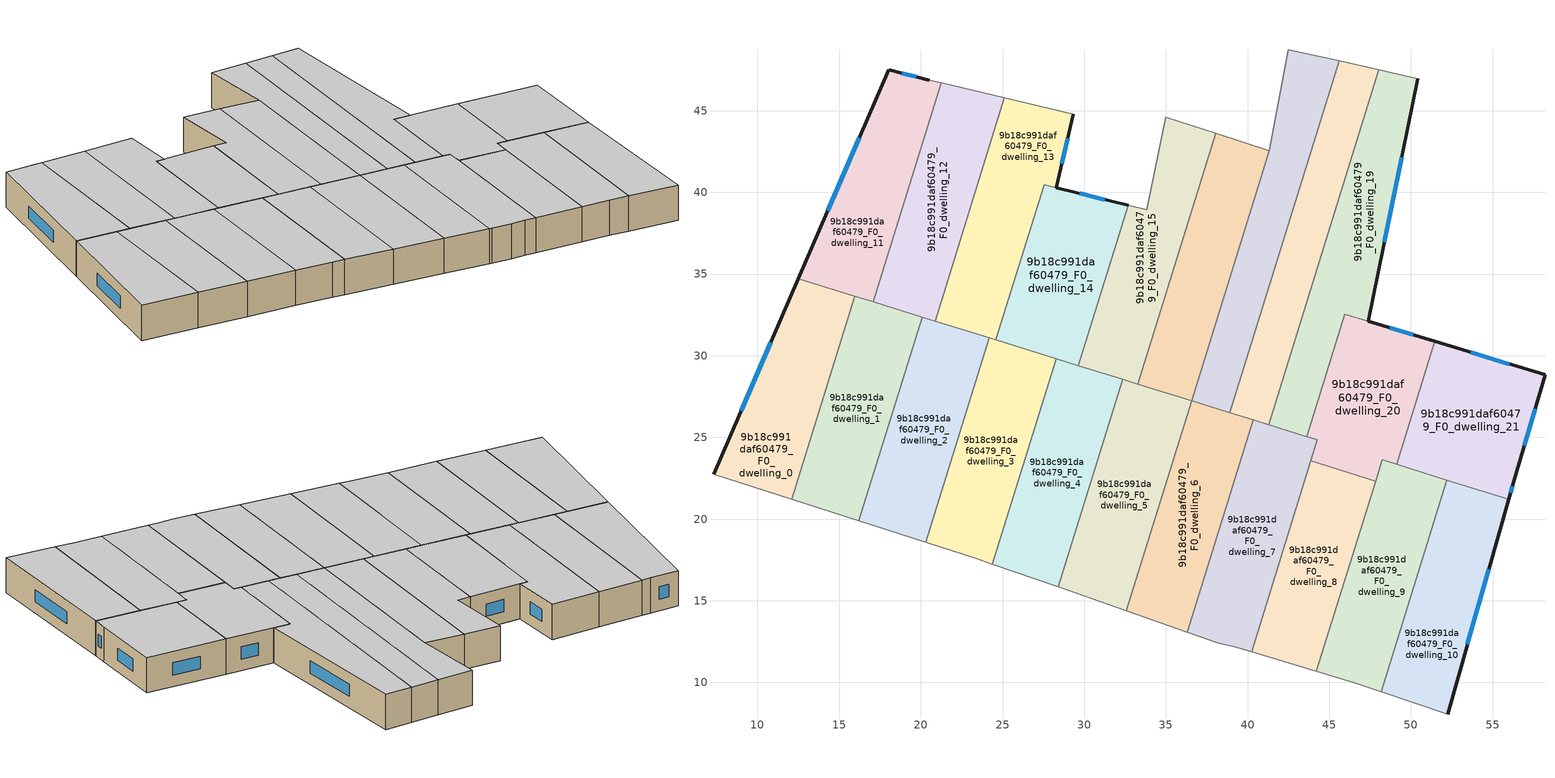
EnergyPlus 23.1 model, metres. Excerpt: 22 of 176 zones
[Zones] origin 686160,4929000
9b18c991daf60479_F0_dwelling_0
 floor ground (EU_floor_Construction): 15.96,33.64 12.1,21.22 7.31,22.76 12.5,34.72 z0
 wall outside (EU_wall_Construction): 12.5,34.72 7.31,22.76 z0:3
 wall to 9b18c991daf60479_F0_dwelling_1 (EU_wall_Construction): 12.1,21.22 15.96,33.64 z0:3
 wall adiabatic (EU_wall_Construction): 7.31,22.76 12.1,21.22 z0:3
 wall to 9b18c991daf60479_F0_dwelling_11 (EU_wall_Construction): 15.96,33.64 12.5,34.72 z0:3
 window (EU_Window_Construction): 10.81,30.83 9,26.65 z0.98:2.02
 ceiling to 9b18c991daf60479_F1_dwelling_0 (EU_floor_Construction): 12.1,21.22 15.96,33.64 12.5,34.72 7.31,22.76 z3
9b18c991daf60479_F0_dwelling_1
 floor ground (EU_floor_Construction): 20.08,32.36 16.21,19.9 12.1,21.22 15.96,33.64 z0
 wall to 9b18c991daf60479_F0_dwelling_2 (EU_wall_Construction): 16.21,19.9 20.08,32.36 z0:3
 wall adiabatic (EU_wall_Construction): 12.1,21.22 16.21,19.9 z0:3
 wall to 9b18c991daf60479_F0_dwelling_12 (EU_wall_Construction): 20.08,32.36 17.08,33.3 z0:3
 wall to 9b18c991daf60479_F0_dwelling_11 (EU_wall_Construction): 17.08,33.3 15.96,33.64 z0:3
 ceiling to 9b18c991daf60479_F1_dwelling_1 (EU_floor_Construction): 16.21,19.9 20.08,32.36 15.96,33.64 12.1,21.22 z3
9b18c991daf60479_F0_dwelling_10
 floor ground (EU_floor_Construction): 55.98,21.21 52.24,8.05 48.17,9.43 52.2,22.39 z0
 wall outside (EU_wall_Construction): 52.24,8.05 55.98,21.21 z0:3
 wall adiabatic (EU_wall_Construction): 48.17,9.43 52.24,8.05 z0:3
 wall to 9b18c991daf60479_F0_dwelling_9 (EU_wall_Construction): 52.2,22.39 48.17,9.43 z0:3
 wall to 9b18c991daf60479_F0_dwelling_21 (EU_wall_Construction): 55.98,21.21 52.2,22.39 z0:3
 window (EU_Window_Construction): 53.46,12.33 54.76,16.93 z0.98:2.02
 ceiling to 9b18c991daf60479_F1_dwelling_10 (EU_floor_Construction): 52.24,8.05 55.98,21.21 52.2,22.39 48.17,9.43 z3
9b18c991daf60479_F0_dwelling_11
 floor ground (EU_floor_Construction): 21.24,46.69 17.08,33.3 12.5,34.72 18.04,47.5 20.51,46.87 z0
 wall outside (EU_wall_Construction): 20.51,46.87 18.04,47.5 12.5,34.72 z0:3
 wall adiabatic (EU_wall_Construction): 21.24,46.69 20.51,46.87 z0:3
 wall to 9b18c991daf60479_F0_dwelling_12 (EU_wall_Construction): 17.08,33.3 21.24,46.69 z0:3
 window (EU_Window_Construction): 16.24,43.34 14.3,38.87 / 19.71,47.07 18.85,47.29 z0.98:2.02
 ceiling to 9b18c991daf60479_F1_dwelling_11 (EU_floor_Construction): 17.08,33.3 21.24,46.69 20.51,46.87 18.04,47.5 12.5,34.72 z3
9b18c991daf60479_F0_dwelling_12
 floor ground (EU_floor_Construction): 25.11,45.77 20.87,32.12 17.08,33.3 21.24,46.69 z0
 wall to 9b18c991daf60479_F0_dwelling_13 (EU_wall_Construction): 20.87,32.12 25.11,45.77 z0:3
 wall adiabatic (EU_wall_Construction): 25.11,45.77 21.24,46.69 z0:3
 wall to 9b18c991daf60479_F0_dwelling_2 (EU_wall_Construction): 20.08,32.36 20.87,32.12 z0:3
 ceiling to 9b18c991daf60479_F1_dwelling_12 (EU_floor_Construction): 20.87,32.12 25.11,45.77 21.24,46.69 17.08,33.3 z3
9b18c991daf60479_F0_dwelling_13
 floor ground (EU_floor_Construction): 29.32,44.78 28.28,40.29 27.54,40.47 24.59,30.96 20.87,32.12 25.11,45.77 z0
 wall outside (EU_wall_Construction): 28.28,40.29 29.32,44.78 z0:3
 wall to 9b18c991daf60479_F0_dwelling_14 (EU_wall_Construction): 27.54,40.47 28.28,40.29 / 24.59,30.96 27.54,40.46 z0:3
 wall adiabatic (EU_wall_Construction): 29.32,44.78 25.11,45.77 z0:3
 wall to 9b18c991daf60479_F0_dwelling_2 (EU_wall_Construction): 20.87,32.12 24.19,31.09 z0:3
 wall to 9b18c991daf60479_F0_dwelling_3 (EU_wall_Construction): 24.19,31.09 24.59,30.96 z0:3
 window (EU_Window_Construction): 28.62,41.75 28.98,43.31 z0.98:2.02
 ceiling to 9b18c991daf60479_F1_dwelling_13 (EU_floor_Construction): 24.59,30.96 27.54,40.47 28.28,40.29 29.32,44.78 25.11,45.77 20.87,32.12 z3
9b18c991daf60479_F0_dwelling_14
 floor ground (EU_floor_Construction): 32.69,39.2 29.65,29.39 24.59,30.96 27.54,40.46 z0
 wall outside (EU_wall_Construction): 32.69,39.2 28.29,40.28 z0:3
 wall to 9b18c991daf60479_F0_dwelling_15 (EU_wall_Construction): 29.65,29.39 32.69,39.2 z0:3
 wall to 9b18c991daf60479_F0_dwelling_3 (EU_wall_Construction): 24.59,30.96 28.29,29.81 z0:3
 wall to 9b18c991daf60479_F0_dwelling_4 (EU_wall_Construction): 28.29,29.81 29.64,29.39 z0:3
 window (EU_Window_Construction): 31.26,39.55 29.72,39.93 z0.98:2.02
 ceiling to 9b18c991daf60479_F1_dwelling_14 (EU_floor_Construction): 29.65,29.39 32.69,39.2 27.54,40.46 24.59,30.96 z3
9b18c991daf60479_F0_dwelling_15
 floor ground (EU_floor_Construction): 38.06,43.62 33.29,28.26 29.65,29.39 32.69,39.2 33.82,38.92 35,44.61 z0
 wall adiabatic (EU_wall_Construction): 38.06,43.62 35,44.61 33.82,38.92 32.69,39.2 z0:3
 wall to 9b18c991daf60479_F0_dwelling_16 (EU_wall_Construction): 33.29,28.26 38.06,43.62 z0:3
 wall to 9b18c991daf60479_F0_dwelling_4 (EU_wall_Construction): 29.65,29.39 32.35,28.55 z0:3
 wall to 9b18c991daf60479_F0_dwelling_5 (EU_wall_Construction): 32.35,28.55 33.28,28.26 z0:3
 ceiling to 9b18c991daf60479_F1_dwelling_15 (EU_floor_Construction): 33.29,28.26 38.06,43.62 35,44.61 33.82,38.92 32.69,39.2 29.65,29.39 z3
9b18c991daf60479_F0_dwelling_16
 floor ground (EU_floor_Construction): 41.33,42.55 36.58,27.24 33.29,28.26 38.06,43.62 z0
 wall adiabatic (EU_wall_Construction): 41.33,42.55 38.06,43.62 z0:3
 wall to 9b18c991daf60479_F0_dwelling_17 (EU_wall_Construction): 36.58,27.24 41.33,42.55 z0:3
 wall to 9b18c991daf60479_F0_dwelling_5 (EU_wall_Construction): 33.29,28.26 36.58,27.24 z0:3
 ceiling to 9b18c991daf60479_F1_dwelling_16 (EU_floor_Construction): 36.58,27.24 41.33,42.55 38.06,43.62 33.29,28.26 z3
9b18c991daf60479_F0_dwelling_17
 floor ground (EU_floor_Construction): 45.6,48.04 38.91,26.51 36.58,27.24 41.33,42.55 42.48,48.74 z0
 wall adiabatic (EU_wall_Construction): 45.6,48.04 42.48,48.74 41.33,42.55 z0:3
 wall to 9b18c991daf60479_F0_dwelling_18 (EU_wall_Construction): 38.91,26.51 45.6,48.04 z0:3
 wall to 9b18c991daf60479_F0_dwelling_6 (EU_wall_Construction): 36.58,27.24 38.91,26.51 z0:3
 ceiling to 9b18c991daf60479_F1_dwelling_17 (EU_floor_Construction): 38.91,26.51 45.6,48.04 42.48,48.74 41.33,42.55 36.58,27.24 z3
9b18c991daf60479_F0_dwelling_18
 floor ground (EU_floor_Construction): 48.03,47.5 41.28,25.78 38.91,26.51 45.6,48.04 z0
 wall adiabatic (EU_wall_Construction): 48.03,47.5 45.6,48.04 z0:3
 wall to 9b18c991daf60479_F0_dwelling_19 (EU_wall_Construction): 41.28,25.78 48.03,47.5 z0:3
 wall to 9b18c991daf60479_F0_dwelling_7 (EU_wall_Construction): 40.33,26.07 41.28,25.78 z0:3
 wall to 9b18c991daf60479_F0_dwelling_6 (EU_wall_Construction): 38.91,26.51 40.33,26.07 z0:3
 ceiling to 9b18c991daf60479_F1_dwelling_18 (EU_floor_Construction): 41.28,25.78 48.03,47.5 45.6,48.04 38.91,26.51 z3
9b18c991daf60479_F0_dwelling_19
 floor ground (EU_floor_Construction): 50.41,46.97 47.39,32.11 45.96,32.54 43.63,25.05 41.28,25.78 48.03,47.5 z0
 wall outside (EU_wall_Construction): 47.39,32.11 50.41,46.97 z0:3
 wall adiabatic (EU_wall_Construction): 50.41,46.97 48.03,47.5 z0:3
 wall to 9b18c991daf60479_F0_dwelling_20 (EU_wall_Construction): 43.63,25.05 45.96,32.54 47.39,32.11 z0:3
 wall to 9b18c991daf60479_F0_dwelling_7 (EU_wall_Construction): 41.28,25.78 43.63,25.05 z0:3
 window (EU_Window_Construction): 48.37,36.94 49.43,42.13 z0.98:2.02
 ceiling to 9b18c991daf60479_F1_dwelling_19 (EU_floor_Construction): 43.63,25.05 45.96,32.54 47.39,32.11 50.41,46.97 48.03,47.5 41.28,25.78 z3
9b18c991daf60479_F0_dwelling_2
 floor ground (EU_floor_Construction): 24.19,31.09 20.31,18.58 16.21,19.9 20.08,32.36 z0
 wall to 9b18c991daf60479_F0_dwelling_3 (EU_wall_Construction): 20.31,18.58 24.19,31.09 z0:3
 wall adiabatic (EU_wall_Construction): 16.21,19.9 20.31,18.58 z0:3
 ceiling to 9b18c991daf60479_F1_dwelling_2 (EU_floor_Construction): 20.31,18.58 24.19,31.09 20.08,32.36 16.21,19.9 z3
9b18c991daf60479_F0_dwelling_20
 floor ground (EU_floor_Construction): 51.46,30.87 49.12,23.34 48.23,23.62 47.83,22.33 43.87,23.56 44.28,24.85 43.64,25.05 45.96,32.54 z0
 wall outside (EU_wall_Construction): 51.46,30.87 47.39,32.1 z0:3
 wall to 9b18c991daf60479_F0_dwelling_21 (EU_wall_Construction): 49.12,23.34 51.46,30.87 z0:3
 wall to 9b18c991daf60479_F0_dwelling_8 (EU_wall_Construction): 43.87,23.56 47.83,22.33 z0:3
 wall to 9b18c991daf60479_F0_dwelling_9 (EU_wall_Construction): 47.83,22.33 48.23,23.62 49.12,23.34 z0:3
 wall to 9b18c991daf60479_F0_dwelling_7 (EU_wall_Construction): 43.64,25.05 44.28,24.85 43.87,23.56 z0:3
 window (EU_Window_Construction): 50.13,31.27 48.71,31.7 z0.98:2.02
 ceiling to 9b18c991daf60479_F1_dwelling_20 (EU_floor_Construction): 49.12,23.34 51.46,30.87 45.96,32.54 43.64,25.05 44.28,24.85 43.87,23.56 47.83,22.33 48.23,23.62 z3
9b18c991daf60479_F0_dwelling_21
 floor ground (EU_floor_Construction): 58.2,28.83 56.32,22.42 55.98,21.21 49.12,23.34 51.46,30.87 z0
 wall outside (EU_wall_Construction): 55.98,21.21 56.32,22.42 58.2,28.83 51.46,30.87 z0:3
 wall to 9b18c991daf60479_F0_dwelling_9 (EU_wall_Construction): 49.12,23.34 52.2,22.39 z0:3
 window (EU_Window_Construction): 56.01,29.49 53.65,30.21 / 56.93,24.5 57.59,26.74 / 56.09,21.6 56.21,22.02 z0.98:2.02
 ceiling to 9b18c991daf60479_F1_dwelling_21 (EU_floor_Construction): 55.98,21.21 56.32,22.42 58.2,28.83 51.46,30.87 49.12,23.34 z3
9b18c991daf60479_F0_dwelling_3
 floor ground (EU_floor_Construction): 28.29,29.81 24.39,17.25 23.36,17.61 20.31,18.58 24.19,31.09 z0
 wall to 9b18c991daf60479_F0_dwelling_4 (EU_wall_Construction): 24.39,17.25 28.29,29.81 z0:3
 wall adiabatic (EU_wall_Construction): 20.31,18.58 23.36,17.61 24.39,17.25 z0:3
 ceiling to 9b18c991daf60479_F1_dwelling_3 (EU_floor_Construction): 24.39,17.25 28.29,29.81 24.19,31.09 20.31,18.58 23.36,17.61 z3
9b18c991daf60479_F0_dwelling_4
 floor ground (EU_floor_Construction): 32.35,28.55 28.4,15.85 24.39,17.25 28.29,29.81 z0
 wall to 9b18c991daf60479_F0_dwelling_5 (EU_wall_Construction): 28.4,15.85 32.35,28.55 z0:3
 wall adiabatic (EU_wall_Construction): 24.39,17.25 28.4,15.85 z0:3
 ceiling to 9b18c991daf60479_F1_dwelling_4 (EU_floor_Construction): 28.4,15.85 32.35,28.55 28.29,29.81 24.39,17.25 z3
9b18c991daf60479_F0_dwelling_5
 floor ground (EU_floor_Construction): 36.58,27.24 32.58,14.38 28.4,15.85 32.35,28.55 z0
 wall to 9b18c991daf60479_F0_dwelling_6 (EU_wall_Construction): 32.58,14.38 36.58,27.24 z0:3
 wall adiabatic (EU_wall_Construction): 28.4,15.85 32.58,14.38 z0:3
 ceiling to 9b18c991daf60479_F1_dwelling_5 (EU_floor_Construction): 32.58,14.38 36.58,27.24 32.35,28.55 28.4,15.85 z3
9b18c991daf60479_F0_dwelling_6
 floor ground (EU_floor_Construction): 40.33,26.07 36.3,13.09 32.58,14.38 36.58,27.24 z0
 wall adiabatic (EU_wall_Construction): 32.58,14.38 36.3,13.09 z0:3
 wall to 9b18c991daf60479_F0_dwelling_7 (EU_wall_Construction): 36.3,13.09 40.33,26.07 z0:3
 ceiling to 9b18c991daf60479_F1_dwelling_6 (EU_floor_Construction): 36.3,13.09 40.33,26.07 36.58,27.24 32.58,14.38 z3
9b18c991daf60479_F0_dwelling_7
 floor ground (EU_floor_Construction): 44.28,24.85 40.24,11.87 39.29,12.16 38.14,12.43 36.5,13.02 36.3,13.09 40.33,26.07 z0
 wall adiabatic (EU_wall_Construction): 36.3,13.09 36.5,13.02 38.14,12.43 39.29,12.16 40.24,11.87 z0:3
 wall to 9b18c991daf60479_F0_dwelling_8 (EU_wall_Construction): 40.24,11.87 43.87,23.56 z0:3
 ceiling to 9b18c991daf60479_F1_dwelling_7 (EU_floor_Construction): 40.24,11.87 44.28,24.85 40.33,26.07 36.3,13.09 36.5,13.02 38.14,12.43 39.29,12.16 z3
9b18c991daf60479_F0_dwelling_8
 floor ground (EU_floor_Construction): 47.83,22.33 44.21,10.68 40.24,11.87 43.87,23.56 z0
 wall adiabatic (EU_wall_Construction): 40.24,11.87 44.21,10.68 z0:3
 wall to 9b18c991daf60479_F0_dwelling_9 (EU_wall_Construction): 44.21,10.68 47.83,22.33 z0:3
 ceiling to 9b18c991daf60479_F1_dwelling_8 (EU_floor_Construction): 44.21,10.68 47.83,22.33 43.87,23.56 40.24,11.87 z3
9b18c991daf60479_F0_dwelling_9
 floor ground (EU_floor_Construction): 52.2,22.39 48.17,9.43 46.52,9.99 44.21,10.68 48.23,23.62 z0
 wall adiabatic (EU_wall_Construction): 44.21,10.68 46.52,9.99 48.17,9.43 z0:3
 ceiling to 9b18c991daf60479_F1_dwelling_9 (EU_floor_Construction): 48.17,9.43 52.2,22.39 48.23,23.62 44.21,10.68 46.52,9.99 z3
[Building]
EU S2 Campaign: North Axis=0; Terrain=City; Solar Distribution=FullExterior
[Site:Location]
Bologna: Latitude=44.5; Longitude=11.25; Time Zone=1; Elevation=37
[SizingPeriod:WeatherFileDays]
AnnualSizingPeriod: Begin Month=1; Begin Day of Month=1; End Month=12; End Day of Month=31; Day of Week for Start Day=Monday; Use Weather File Daylight Saving Period=No; Use Weather File Rain and Snow Indicators=No
[MATERIAL]
EU_InternalMass_Material: Roughness=MediumRough; Thickness=0.1; Conductivity=1; Density=1800; Specific Heat=900; Thermal Absorptance=0.9; Solar Absorptance=0.7; Visible Absorptance=0.7
[MATERIAL:NOMASS] Roughness=MediumRough; Thermal Absorptance=0.9; Solar Absorptance=0.7; Visible Absorptance=0.7
Name | Thermal Resistance
EU_wall_NoMass | 0.905828
EU_floor_NoMass | 0.67114
[WINDOWMATERIAL:SIMPLEGLAZINGSYSTEM]
EU_Window_SimpleGlazing: UFactor=4.52486; Solar Heat Gain Coefficient=0.85; Visible Transmittance=0.85
[CONSTRUCTION]
EU_wall_Construction: EU_wall_NoMass
EU_floor_Construction: EU_floor_NoMass
EU_Window_Construction: EU_Window_SimpleGlazing
EU_InternalMass_Construction: EU_InternalMass_Material
[ZONE] Type=1; Multiplier=1; Ceiling Height=autocalculate; Floor Area=autocalculate; Part of Total Floor Area=Yes
Name | Volume
9b18c991daf60479_F0_dwelling_0 | 168.732
9b18c991daf60479_F0_dwelling_1 | 168.704
9b18c991daf60479_F0_dwelling_10 | 168.722
9b18c991daf60479_F0_dwelling_11 | 168.71
9b18c991daf60479_F0_dwelling_12 | 168.747
9b18c991daf60479_F0_dwelling_13 | 176.865
9b18c991daf60479_F0_dwelling_14 | 160.482
9b18c991daf60479_F0_dwelling_15 | 168.712
9b18c991daf60479_F0_dwelling_16 | 166.007
9b18c991daf60479_F0_dwelling_17 | 171.425
9b18c991daf60479_F0_dwelling_18 | 168.713
9b18c991daf60479_F0_dwelling_19 | 201.921
9b18c991daf60479_F0_dwelling_2 | 168.715
9b18c991daf60479_F0_dwelling_20 | 152.236
9b18c991daf60479_F0_dwelling_21 | 168.708
9b18c991daf60479_F0_dwelling_3; 9b18c991daf60479_F0_dwelling_9 | 168.719
9b18c991daf60479_F0_dwelling_4 | 168.702
9b18c991daf60479_F0_dwelling_5 | 177.752
9b18c991daf60479_F0_dwelling_6 | 159.712
9b18c991daf60479_F0_dwelling_7 | 168.714
9b18c991daf60479_F0_dwelling_8 | 151.936
[INTERNALMASS] Construction=EU_InternalMass_Construction
Name | Zone or ZoneList | Surface Area
9b18c991daf60479_F0_dwelling_0_EU_InternalMass | 9b18c991daf60479_F0_dwelling_0 | 56.2443
9b18c991daf60479_F0_dwelling_1_EU_InternalMass | 9b18c991daf60479_F0_dwelling_1 | 56.2346
9b18c991daf60479_F0_dwelling_2_EU_InternalMass | 9b18c991daf60479_F0_dwelling_2 | 56.2382
9b18c991daf60479_F0_dwelling_3_EU_InternalMass | 9b18c991daf60479_F0_dwelling_3 | 56.2398
9b18c991daf60479_F0_dwelling_4_EU_InternalMass | 9b18c991daf60479_F0_dwelling_4 | 56.234
9b18c991daf60479_F0_dwelling_5_EU_InternalMass | 9b18c991daf60479_F0_dwelling_5 | 59.2505
9b18c991daf60479_F0_dwelling_6_EU_InternalMass | 9b18c991daf60479_F0_dwelling_6 | 53.2371
9b18c991daf60479_F0_dwelling_7_EU_InternalMass | 9b18c991daf60479_F0_dwelling_7 | 56.2377
9b18c991daf60479_F0_dwelling_8_EU_InternalMass | 9b18c991daf60479_F0_dwelling_8 | 50.641
9b18c991daf60479_F0_dwelling_9_EU_InternalMass | 9b18c991daf60479_F0_dwelling_9 | 56.2395
9b18c991daf60479_F0_dwelling_10_EU_InternalMass | 9b18c991daf60479_F0_dwelling_10 | 56.2407
9b18c991daf60479_F0_dwelling_11_EU_InternalMass | 9b18c991daf60479_F0_dwelling_11 | 56.237
9b18c991daf60479_F0_dwelling_12_EU_InternalMass | 9b18c991daf60479_F0_dwelling_12 | 56.249
9b18c991daf60479_F0_dwelling_13_EU_InternalMass | 9b18c991daf60479_F0_dwelling_13 | 58.9541
9b18c991daf60479_F0_dwelling_14_EU_InternalMass | 9b18c991daf60479_F0_dwelling_14 | 53.5093
9b18c991daf60479_F0_dwelling_15_EU_InternalMass | 9b18c991daf60479_F0_dwelling_15 | 56.2372
9b18c991daf60479_F0_dwelling_16_EU_InternalMass | 9b18c991daf60479_F0_dwelling_16 | 55.3355
9b18c991daf60479_F0_dwelling_17_EU_InternalMass | 9b18c991daf60479_F0_dwelling_17 | 57.1422
9b18c991daf60479_F0_dwelling_18_EU_InternalMass | 9b18c991daf60479_F0_dwelling_18 | 56.2373
9b18c991daf60479_F0_dwelling_19_EU_InternalMass | 9b18c991daf60479_F0_dwelling_19 | 67.3081
9b18c991daf60479_F0_dwelling_20_EU_InternalMass | 9b18c991daf60479_F0_dwelling_20 | 50.7654
9b18c991daf60479_F0_dwelling_21_EU_InternalMass | 9b18c991daf60479_F0_dwelling_21 | 56.2363
[OTHEREQUIPMENT] Fuel Type=Electricity; Design Level Calculation Method=Watts/Area; Power per Zone Floor Area=1; Fraction Latent=0; Fraction Radiant=0; Fraction Lost=0; Carbon Dioxide Generation Rate=0; EndUse Subcategory=EU_Step8_InternalGains
Name | Zone or ZoneList or Space or SpaceList | Schedule
EU_Step8_InternalGain_9b18c991daf60479_F0_dwelling_0_f000 | 9b18c991daf60479_F0_dwelling_0 | EU_Step8_GainSchedule_9b18c991daf60479_F0_dwelling_0_f000
EU_Step8_InternalGain_9b18c991daf60479_F0_dwelling_1_f000 | 9b18c991daf60479_F0_dwelling_1 | EU_Step8_GainSchedule_9b18c991daf60479_F0_dwelling_1_f000
EU_Step8_InternalGain_9b18c991daf60479_F0_dwelling_2_f000 | 9b18c991daf60479_F0_dwelling_2 | EU_Step8_GainSchedule_9b18c991daf60479_F0_dwelling_2_f000
EU_Step8_InternalGain_9b18c991daf60479_F0_dwelling_3_f000 | 9b18c991daf60479_F0_dwelling_3 | EU_Step8_GainSchedule_9b18c991daf60479_F0_dwelling_3_f000
EU_Step8_InternalGain_9b18c991daf60479_F0_dwelling_4_f000 | 9b18c991daf60479_F0_dwelling_4 | EU_Step8_GainSchedule_9b18c991daf60479_F0_dwelling_4_f000
EU_Step8_InternalGain_9b18c991daf60479_F0_dwelling_5_f000 | 9b18c991daf60479_F0_dwelling_5 | EU_Step8_GainSchedule_9b18c991daf60479_F0_dwelling_5_f000
EU_Step8_InternalGain_9b18c991daf60479_F0_dwelling_6_f000 | 9b18c991daf60479_F0_dwelling_6 | EU_Step8_GainSchedule_9b18c991daf60479_F0_dwelling_6_f000
EU_Step8_InternalGain_9b18c991daf60479_F0_dwelling_7_f000 | 9b18c991daf60479_F0_dwelling_7 | EU_Step8_GainSchedule_9b18c991daf60479_F0_dwelling_7_f000
EU_Step8_InternalGain_9b18c991daf60479_F0_dwelling_8_f000 | 9b18c991daf60479_F0_dwelling_8 | EU_Step8_GainSchedule_9b18c991daf60479_F0_dwelling_8_f000
EU_Step8_InternalGain_9b18c991daf60479_F0_dwelling_9_f000 | 9b18c991daf60479_F0_dwelling_9 | EU_Step8_GainSchedule_9b18c991daf60479_F0_dwelling_9_f000
EU_Step8_InternalGain_9b18c991daf60479_F0_dwelling_10_f000 | 9b18c991daf60479_F0_dwelling_10 | EU_Step8_GainSchedule_9b18c991daf60479_F0_dwelling_10_f000
EU_Step8_InternalGain_9b18c991daf60479_F0_dwelling_11_f000 | 9b18c991daf60479_F0_dwelling_11 | EU_Step8_GainSchedule_9b18c991daf60479_F0_dwelling_11_f000
EU_Step8_InternalGain_9b18c991daf60479_F0_dwelling_12_f000 | 9b18c991daf60479_F0_dwelling_12 | EU_Step8_GainSchedule_9b18c991daf60479_F0_dwelling_12_f000
EU_Step8_InternalGain_9b18c991daf60479_F0_dwelling_13_f000 | 9b18c991daf60479_F0_dwelling_13 | EU_Step8_GainSchedule_9b18c991daf60479_F0_dwelling_13_f000
EU_Step8_InternalGain_9b18c991daf60479_F0_dwelling_14_f000 | 9b18c991daf60479_F0_dwelling_14 | EU_Step8_GainSchedule_9b18c991daf60479_F0_dwelling_14_f000
EU_Step8_InternalGain_9b18c991daf60479_F0_dwelling_15_f000 | 9b18c991daf60479_F0_dwelling_15 | EU_Step8_GainSchedule_9b18c991daf60479_F0_dwelling_15_f000
EU_Step8_InternalGain_9b18c991daf60479_F0_dwelling_16_f000 | 9b18c991daf60479_F0_dwelling_16 | EU_Step8_GainSchedule_9b18c991daf60479_F0_dwelling_16_f000
EU_Step8_InternalGain_9b18c991daf60479_F0_dwelling_17_f000 | 9b18c991daf60479_F0_dwelling_17 | EU_Step8_GainSchedule_9b18c991daf60479_F0_dwelling_17_f000
EU_Step8_InternalGain_9b18c991daf60479_F0_dwelling_18_f000 | 9b18c991daf60479_F0_dwelling_18 | EU_Step8_GainSchedule_9b18c991daf60479_F0_dwelling_18_f000
EU_Step8_InternalGain_9b18c991daf60479_F0_dwelling_19_f000 | 9b18c991daf60479_F0_dwelling_19 | EU_Step8_GainSchedule_9b18c991daf60479_F0_dwelling_19_f000
EU_Step8_InternalGain_9b18c991daf60479_F0_dwelling_20_f000 | 9b18c991daf60479_F0_dwelling_20 | EU_Step8_GainSchedule_9b18c991daf60479_F0_dwelling_20_f000
EU_Step8_InternalGain_9b18c991daf60479_F0_dwelling_21_f000 | 9b18c991daf60479_F0_dwelling_21 | EU_Step8_GainSchedule_9b18c991daf60479_F0_dwelling_21_f000
[ZONEVENTILATION:DESIGNFLOWRATE] Schedule=EU_AlwaysOn; Design Flow Rate Calculation Method=AirChanges/Hour; Air Changes per Hour=0.73129; Ventilation Type=Natural; Fan Pressure Rise=0; Fan Total Efficiency=1; Constant Term Coefficient=1; Temperature Term Coefficient=0; Velocity Term Coefficient=0; Velocity Squared Term Coefficient=0; Minimum Indoor Temperature=-100; Maximum Indoor Temperature=100; Delta Temperature=-100; Minimum Outdoor Temperature=-100; Maximum Outdoor Temperature=100; Maximum Wind Speed=40
Name | Zone or ZoneList or Space or SpaceList
EU_ConstantAir_9b18c991daf60479_F0_dwelling_0 | 9b18c991daf60479_F0_dwelling_0
EU_ConstantAir_9b18c991daf60479_F0_dwelling_1 | 9b18c991daf60479_F0_dwelling_1
EU_ConstantAir_9b18c991daf60479_F0_dwelling_2 | 9b18c991daf60479_F0_dwelling_2
EU_ConstantAir_9b18c991daf60479_F0_dwelling_3 | 9b18c991daf60479_F0_dwelling_3
EU_ConstantAir_9b18c991daf60479_F0_dwelling_4 | 9b18c991daf60479_F0_dwelling_4
EU_ConstantAir_9b18c991daf60479_F0_dwelling_5 | 9b18c991daf60479_F0_dwelling_5
EU_ConstantAir_9b18c991daf60479_F0_dwelling_6 | 9b18c991daf60479_F0_dwelling_6
EU_ConstantAir_9b18c991daf60479_F0_dwelling_7 | 9b18c991daf60479_F0_dwelling_7
EU_ConstantAir_9b18c991daf60479_F0_dwelling_8 | 9b18c991daf60479_F0_dwelling_8
EU_ConstantAir_9b18c991daf60479_F0_dwelling_9 | 9b18c991daf60479_F0_dwelling_9
EU_ConstantAir_9b18c991daf60479_F0_dwelling_10 | 9b18c991daf60479_F0_dwelling_10
EU_ConstantAir_9b18c991daf60479_F0_dwelling_11 | 9b18c991daf60479_F0_dwelling_11
EU_ConstantAir_9b18c991daf60479_F0_dwelling_12 | 9b18c991daf60479_F0_dwelling_12
EU_ConstantAir_9b18c991daf60479_F0_dwelling_13 | 9b18c991daf60479_F0_dwelling_13
EU_ConstantAir_9b18c991daf60479_F0_dwelling_14 | 9b18c991daf60479_F0_dwelling_14
EU_ConstantAir_9b18c991daf60479_F0_dwelling_15 | 9b18c991daf60479_F0_dwelling_15
EU_ConstantAir_9b18c991daf60479_F0_dwelling_16 | 9b18c991daf60479_F0_dwelling_16
EU_ConstantAir_9b18c991daf60479_F0_dwelling_17 | 9b18c991daf60479_F0_dwelling_17
EU_ConstantAir_9b18c991daf60479_F0_dwelling_18 | 9b18c991daf60479_F0_dwelling_18
EU_ConstantAir_9b18c991daf60479_F0_dwelling_19 | 9b18c991daf60479_F0_dwelling_19
EU_ConstantAir_9b18c991daf60479_F0_dwelling_20 | 9b18c991daf60479_F0_dwelling_20
EU_ConstantAir_9b18c991daf60479_F0_dwelling_21 | 9b18c991daf60479_F0_dwelling_21
[HVACTEMPLATE:THERMOSTAT] Constant Heating Setpoint=20; Constant Cooling Setpoint=50
EU_HeatOnly_9b18c991daf60479_F0_dwelling_0; EU_HeatOnly_9b18c991daf60479_F0_dwelling_1; EU_HeatOnly_9b18c991daf60479_F0_dwelling_2; EU_HeatOnly_9b18c991daf60479_F0_dwelling_3; EU_HeatOnly_9b18c991daf60479_F0_dwelling_4; EU_HeatOnly_9b18c991daf60479_F0_dwelling_5; EU_HeatOnly_9b18c991daf60479_F0_dwelling_6; EU_HeatOnly_9b18c991daf60479_F0_dwelling_7; EU_HeatOnly_9b18c991daf60479_F0_dwelling_8; EU_HeatOnly_9b18c991daf60479_F0_dwelling_9; EU_HeatOnly_9b18c991daf60479_F0_dwelling_10; EU_HeatOnly_9b18c991daf60479_F0_dwelling_11; EU_HeatOnly_9b18c991daf60479_F0_dwelling_12; EU_HeatOnly_9b18c991daf60479_F0_dwelling_13; EU_HeatOnly_9b18c991daf60479_F0_dwelling_14; EU_HeatOnly_9b18c991daf60479_F0_dwelling_15; EU_HeatOnly_9b18c991daf60479_F0_dwelling_16; EU_HeatOnly_9b18c991daf60479_F0_dwelling_17; EU_HeatOnly_9b18c991daf60479_F0_dwelling_18; EU_HeatOnly_9b18c991daf60479_F0_dwelling_19; EU_HeatOnly_9b18c991daf60479_F0_dwelling_20; EU_HeatOnly_9b18c991daf60479_F0_dwelling_21; EU_HeatOnly_9b18c991daf60479_F1_dwelling_0; EU_HeatOnly_9b18c991daf60479_F1_dwelling_1; EU_HeatOnly_9b18c991daf60479_F1_dwelling_2; EU_HeatOnly_9b18c991daf60479_F1_dwelling_3; EU_HeatOnly_9b18c991daf60479_F1_dwelling_4; EU_HeatOnly_9b18c991daf60479_F1_dwelling_5; EU_HeatOnly_9b18c991daf60479_F1_dwelling_6; EU_HeatOnly_9b18c991daf60479_F1_dwelling_7; EU_HeatOnly_9b18c991daf60479_F1_dwelling_8; EU_HeatOnly_9b18c991daf60479_F1_dwelling_9; EU_HeatOnly_9b18c991daf60479_F1_dwelling_10; EU_HeatOnly_9b18c991daf60479_F1_dwelling_11; EU_HeatOnly_9b18c991daf60479_F1_dwelling_12; EU_HeatOnly_9b18c991daf60479_F1_dwelling_13; EU_HeatOnly_9b18c991daf60479_F1_dwelling_14; EU_HeatOnly_9b18c991daf60479_F1_dwelling_15; EU_HeatOnly_9b18c991daf60479_F1_dwelling_16; EU_HeatOnly_9b18c991daf60479_F1_dwelling_17; EU_HeatOnly_9b18c991daf60479_F1_dwelling_18; EU_HeatOnly_9b18c991daf60479_F1_dwelling_19; EU_HeatOnly_9b18c991daf60479_F1_dwelling_20; EU_HeatOnly_9b18c991daf60479_F1_dwelling_21; EU_HeatOnly_9b18c991daf60479_F2_dwelling_0; EU_HeatOnly_9b18c991daf60479_F2_dwelling_1; EU_HeatOnly_9b18c991daf60479_F2_dwelling_2; EU_HeatOnly_9b18c991daf60479_F2_dwelling_3; EU_HeatOnly_9b18c991daf60479_F2_dwelling_4; EU_HeatOnly_9b18c991daf60479_F2_dwelling_5; EU_HeatOnly_9b18c991daf60479_F2_dwelling_6; EU_HeatOnly_9b18c991daf60479_F2_dwelling_7; EU_HeatOnly_9b18c991daf60479_F2_dwelling_8; EU_HeatOnly_9b18c991daf60479_F2_dwelling_9; EU_HeatOnly_9b18c991daf60479_F2_dwelling_10; EU_HeatOnly_9b18c991daf60479_F2_dwelling_11; EU_HeatOnly_9b18c991daf60479_F2_dwelling_12; EU_HeatOnly_9b18c991daf60479_F2_dwelling_13; EU_HeatOnly_9b18c991daf60479_F2_dwelling_14; EU_HeatOnly_9b18c991daf60479_F2_dwelling_15; EU_HeatOnly_9b18c991daf60479_F2_dwelling_16; EU_HeatOnly_9b18c991daf60479_F2_dwelling_17; EU_HeatOnly_9b18c991daf60479_F2_dwelling_18; EU_HeatOnly_9b18c991daf60479_F2_dwelling_19; EU_HeatOnly_9b18c991daf60479_F2_dwelling_20; EU_HeatOnly_9b18c991daf60479_F2_dwelling_21; EU_HeatOnly_9b18c991daf60479_F3_dwelling_0; EU_HeatOnly_9b18c991daf60479_F3_dwelling_1; EU_HeatOnly_9b18c991daf60479_F3_dwelling_2; EU_HeatOnly_9b18c991daf60479_F3_dwelling_3; EU_HeatOnly_9b18c991daf60479_F3_dwelling_4; EU_HeatOnly_9b18c991daf60479_F3_dwelling_5; EU_HeatOnly_9b18c991daf60479_F3_dwelling_6; EU_HeatOnly_9b18c991daf60479_F3_dwelling_7; EU_HeatOnly_9b18c991daf60479_F3_dwelling_8; EU_HeatOnly_9b18c991daf60479_F3_dwelling_9; EU_HeatOnly_9b18c991daf60479_F3_dwelling_10; EU_HeatOnly_9b18c991daf60479_F3_dwelling_11; EU_HeatOnly_9b18c991daf60479_F3_dwelling_12; EU_HeatOnly_9b18c991daf60479_F3_dwelling_13; EU_HeatOnly_9b18c991daf60479_F3_dwelling_14; EU_HeatOnly_9b18c991daf60479_F3_dwelling_15; EU_HeatOnly_9b18c991daf60479_F3_dwelling_16; EU_HeatOnly_9b18c991daf60479_F3_dwelling_17; EU_HeatOnly_9b18c991daf60479_F3_dwelling_18; EU_HeatOnly_9b18c991daf60479_F3_dwelling_19; EU_HeatOnly_9b18c991daf60479_F3_dwelling_20; EU_HeatOnly_9b18c991daf60479_F3_dwelling_21; EU_HeatOnly_9b18c991daf60479_F4_dwelling_0; EU_HeatOnly_9b18c991daf60479_F4_dwelling_1; EU_HeatOnly_9b18c991daf60479_F4_dwelling_2; EU_HeatOnly_9b18c991daf60479_F4_dwelling_3; EU_HeatOnly_9b18c991daf60479_F4_dwelling_4; EU_HeatOnly_9b18c991daf60479_F4_dwelling_5; EU_HeatOnly_9b18c991daf60479_F4_dwelling_6; EU_HeatOnly_9b18c991daf60479_F4_dwelling_7; EU_HeatOnly_9b18c991daf60479_F4_dwelling_8; EU_HeatOnly_9b18c991daf60479_F4_dwelling_9; EU_HeatOnly_9b18c991daf60479_F4_dwelling_10; EU_HeatOnly_9b18c991daf60479_F4_dwelling_11; EU_HeatOnly_9b18c991daf60479_F4_dwelling_12; EU_HeatOnly_9b18c991daf60479_F4_dwelling_13; EU_HeatOnly_9b18c991daf60479_F4_dwelling_14; EU_HeatOnly_9b18c991daf60479_F4_dwelling_15; EU_HeatOnly_9b18c991daf60479_F4_dwelling_16; EU_HeatOnly_9b18c991daf60479_F4_dwelling_17; EU_HeatOnly_9b18c991daf60479_F4_dwelling_18; EU_HeatOnly_9b18c991daf60479_F4_dwelling_19; EU_HeatOnly_9b18c991daf60479_F4_dwelling_20; EU_HeatOnly_9b18c991daf60479_F4_dwelling_21; EU_HeatOnly_9b18c991daf60479_F5_dwelling_0; EU_HeatOnly_9b18c991daf60479_F5_dwelling_1; EU_HeatOnly_9b18c991daf60479_F5_dwelling_2; EU_HeatOnly_9b18c991daf60479_F5_dwelling_3; EU_HeatOnly_9b18c991daf60479_F5_dwelling_4; EU_HeatOnly_9b18c991daf60479_F5_dwelling_5; EU_HeatOnly_9b18c991daf60479_F5_dwelling_6; EU_HeatOnly_9b18c991daf60479_F5_dwelling_7; EU_HeatOnly_9b18c991daf60479_F5_dwelling_8; EU_HeatOnly_9b18c991daf60479_F5_dwelling_9; EU_HeatOnly_9b18c991daf60479_F5_dwelling_10; EU_HeatOnly_9b18c991daf60479_F5_dwelling_11; EU_HeatOnly_9b18c991daf60479_F5_dwelling_12; EU_HeatOnly_9b18c991daf60479_F5_dwelling_13; EU_HeatOnly_9b18c991daf60479_F5_dwelling_14; EU_HeatOnly_9b18c991daf60479_F5_dwelling_15; EU_HeatOnly_9b18c991daf60479_F5_dwelling_16; EU_HeatOnly_9b18c991daf60479_F5_dwelling_17; EU_HeatOnly_9b18c991daf60479_F5_dwelling_18; EU_HeatOnly_9b18c991daf60479_F5_dwelling_19; EU_HeatOnly_9b18c991daf60479_F5_dwelling_20; EU_HeatOnly_9b18c991daf60479_F5_dwelling_21; EU_HeatOnly_9b18c991daf60479_F6_dwelling_0; EU_HeatOnly_9b18c991daf60479_F6_dwelling_1; EU_HeatOnly_9b18c991daf60479_F6_dwelling_2; EU_HeatOnly_9b18c991daf60479_F6_dwelling_3; EU_HeatOnly_9b18c991daf60479_F6_dwelling_4; EU_HeatOnly_9b18c991daf60479_F6_dwelling_5; EU_HeatOnly_9b18c991daf60479_F6_dwelling_6; EU_HeatOnly_9b18c991daf60479_F6_dwelling_7; EU_HeatOnly_9b18c991daf60479_F6_dwelling_8; EU_HeatOnly_9b18c991daf60479_F6_dwelling_9; EU_HeatOnly_9b18c991daf60479_F6_dwelling_10; EU_HeatOnly_9b18c991daf60479_F6_dwelling_11; EU_HeatOnly_9b18c991daf60479_F6_dwelling_12; EU_HeatOnly_9b18c991daf60479_F6_dwelling_13; EU_HeatOnly_9b18c991daf60479_F6_dwelling_14; EU_HeatOnly_9b18c991daf60479_F6_dwelling_15; EU_HeatOnly_9b18c991daf60479_F6_dwelling_16; EU_HeatOnly_9b18c991daf60479_F6_dwelling_17; EU_HeatOnly_9b18c991daf60479_F6_dwelling_18; EU_HeatOnly_9b18c991daf60479_F6_dwelling_19; EU_HeatOnly_9b18c991daf60479_F6_dwelling_20; EU_HeatOnly_9b18c991daf60479_F6_dwelling_21; EU_HeatOnly_9b18c991daf60479_F7_dwelling_0; EU_HeatOnly_9b18c991daf60479_F7_dwelling_1; EU_HeatOnly_9b18c991daf60479_F7_dwelling_2; EU_HeatOnly_9b18c991daf60479_F7_dwelling_3; EU_HeatOnly_9b18c991daf60479_F7_dwelling_4; EU_HeatOnly_9b18c991daf60479_F7_dwelling_5; EU_HeatOnly_9b18c991daf60479_F7_dwelling_6; EU_HeatOnly_9b18c991daf60479_F7_dwelling_7; EU_HeatOnly_9b18c991daf60479_F7_dwelling_8; EU_HeatOnly_9b18c991daf60479_F7_dwelling_9; EU_HeatOnly_9b18c991daf60479_F7_dwelling_10; EU_HeatOnly_9b18c991daf60479_F7_dwelling_11; EU_HeatOnly_9b18c991daf60479_F7_dwelling_12; EU_HeatOnly_9b18c991daf60479_F7_dwelling_13; EU_HeatOnly_9b18c991daf60479_F7_dwelling_14; EU_HeatOnly_9b18c991daf60479_F7_dwelling_15; EU_HeatOnly_9b18c991daf60479_F7_dwelling_16; EU_HeatOnly_9b18c991daf60479_F7_dwelling_17; EU_HeatOnly_9b18c991daf60479_F7_dwelling_18; EU_HeatOnly_9b18c991daf60479_F7_dwelling_19; EU_HeatOnly_9b18c991daf60479_F7_dwelling_20; EU_HeatOnly_9b18c991daf60479_F7_dwelling_21
[HVACTEMPLATE:ZONE:IDEALLOADSAIRSYSTEM] System Availability Schedule=EU_AlwaysOn; Maximum Heating Supply Air Temperature=50; Minimum Cooling Supply Air Temperature=13; Maximum Heating Supply Air Humidity Ratio=0.0156; Minimum Cooling Supply Air Humidity Ratio=0.0077; Heating Limit=NoLimit; Cooling Limit=NoLimit; Heating Availability Schedule=EU_AlwaysOn; Cooling Availability Schedule=EU_CoolingOff; Dehumidification Control Type=ConstantSensibleHeatRatio; Cooling Sensible Heat Ratio=0.7; Dehumidification Setpoint=60; Humidification Control Type=None; Humidification Setpoint=30; Outdoor Air Method=None; Outdoor Air Flow Rate per Person=0.00944; Outdoor Air Flow Rate per Zone Floor Area=0; Outdoor Air Flow Rate per Zone=0; Demand Controlled Ventilation Type=None; Outdoor Air Economizer Type=NoEconomizer; Heat Recovery Type=None; Sensible Heat Recovery Effectiveness=0.7; Latent Heat Recovery Effectiveness=0.65
Name | Template Thermostat
9b18c991daf60479_F0_dwelling_0 | EU_HeatOnly_9b18c991daf60479_F0_dwelling_0
9b18c991daf60479_F0_dwelling_1 | EU_HeatOnly_9b18c991daf60479_F0_dwelling_1
9b18c991daf60479_F0_dwelling_2 | EU_HeatOnly_9b18c991daf60479_F0_dwelling_2
9b18c991daf60479_F0_dwelling_3 | EU_HeatOnly_9b18c991daf60479_F0_dwelling_3
9b18c991daf60479_F0_dwelling_4 | EU_HeatOnly_9b18c991daf60479_F0_dwelling_4
9b18c991daf60479_F0_dwelling_5 | EU_HeatOnly_9b18c991daf60479_F0_dwelling_5
9b18c991daf60479_F0_dwelling_6 | EU_HeatOnly_9b18c991daf60479_F0_dwelling_6
9b18c991daf60479_F0_dwelling_7 | EU_HeatOnly_9b18c991daf60479_F0_dwelling_7
9b18c991daf60479_F0_dwelling_8 | EU_HeatOnly_9b18c991daf60479_F0_dwelling_8
9b18c991daf60479_F0_dwelling_9 | EU_HeatOnly_9b18c991daf60479_F0_dwelling_9
9b18c991daf60479_F0_dwelling_10 | EU_HeatOnly_9b18c991daf60479_F0_dwelling_10
9b18c991daf60479_F0_dwelling_11 | EU_HeatOnly_9b18c991daf60479_F0_dwelling_11
9b18c991daf60479_F0_dwelling_12 | EU_HeatOnly_9b18c991daf60479_F0_dwelling_12
9b18c991daf60479_F0_dwelling_13 | EU_HeatOnly_9b18c991daf60479_F0_dwelling_13
9b18c991daf60479_F0_dwelling_14 | EU_HeatOnly_9b18c991daf60479_F0_dwelling_14
9b18c991daf60479_F0_dwelling_15 | EU_HeatOnly_9b18c991daf60479_F0_dwelling_15
9b18c991daf60479_F0_dwelling_16 | EU_HeatOnly_9b18c991daf60479_F0_dwelling_16
9b18c991daf60479_F0_dwelling_17 | EU_HeatOnly_9b18c991daf60479_F0_dwelling_17
9b18c991daf60479_F0_dwelling_18 | EU_HeatOnly_9b18c991daf60479_F0_dwelling_18
9b18c991daf60479_F0_dwelling_19 | EU_HeatOnly_9b18c991daf60479_F0_dwelling_19
9b18c991daf60479_F0_dwelling_20 | EU_HeatOnly_9b18c991daf60479_F0_dwelling_20
9b18c991daf60479_F0_dwelling_21 | EU_HeatOnly_9b18c991daf60479_F0_dwelling_21
[SIZING:ZONE] Zone Cooling Design Supply Air Temperature Input Method=SupplyAirTemperature; Zone Cooling Design Supply Air Temperature=13; Zone Heating Design Supply Air Temperature Input Method=SupplyAirTemperature; Zone Heating Design Supply Air Temperature=50; Zone Cooling Design Supply Air Humidity Ratio=0.008; Zone Heating Design Supply Air Humidity Ratio=0.008; Cooling Design Air Flow Method=DesignDay; Cooling Design Air Flow Rate=0; Cooling Minimum Air Flow per Zone Floor Area=0.000762; Cooling Minimum Air Flow=0; Cooling Minimum Air Flow Fraction=0.2; Heating Design Air Flow Method=DesignDay; Heating Design Air Flow Rate=0; Heating Maximum Air Flow per Zone Floor Area=0.002032; Heating Maximum Air Flow=0.141576; Heating Maximum Air Flow Fraction=0.3; Account for Dedicated Outdoor Air System=No; Dedicated Outdoor Air System Control Strategy=NeutralSupplyAir; Dedicated Outdoor Air Low Setpoint Temperature for Design=autosize; Dedicated Outdoor Air High Setpoint Temperature for Design=autosize; Zone Load Sizing Method=Sensible Load Only No Latent Load; Zone Latent Cooling Design Supply Air Humidity Ratio Input Method=HumidityRatioDifference; Zone Cooling Design Supply Air Humidity Ratio Difference=0.005; Zone Latent Heating Design Supply Air Humidity Ratio Input Method=HumidityRatioDifference; Zone Humidification Design Supply Air Humidity Ratio Difference=0.005
9b18c991daf60479_F0_dwelling_0; 9b18c991daf60479_F0_dwelling_1; 9b18c991daf60479_F0_dwelling_2; 9b18c991daf60479_F0_dwelling_3; 9b18c991daf60479_F0_dwelling_4; 9b18c991daf60479_F0_dwelling_5; 9b18c991daf60479_F0_dwelling_6; 9b18c991daf60479_F0_dwelling_7; 9b18c991daf60479_F0_dwelling_8; 9b18c991daf60479_F0_dwelling_9; 9b18c991daf60479_F0_dwelling_10; 9b18c991daf60479_F0_dwelling_11; 9b18c991daf60479_F0_dwelling_12; 9b18c991daf60479_F0_dwelling_13; 9b18c991daf60479_F0_dwelling_14; 9b18c991daf60479_F0_dwelling_15; 9b18c991daf60479_F0_dwelling_16; 9b18c991daf60479_F0_dwelling_17; 9b18c991daf60479_F0_dwelling_18; 9b18c991daf60479_F0_dwelling_19; 9b18c991daf60479_F0_dwelling_20; 9b18c991daf60479_F0_dwelling_21
[SCHEDULE:CONSTANT]
Name | Hourly Value
EU_AlwaysOn | 1
EU_CoolingOff | 0
[SCHEDULE:FILE] Column Number=1; Rows to Skip at Top=0; Number of Hours of Data=8760; Column Separator=Comma; Interpolate to Timestep=No; Minutes per Item=60; Adjust Schedule for Daylight Savings=Yes
Name | File
EU_Step8_GainSchedule_9b18c991daf60479_F0_dwelling_0_f000 | ../../schedules/9b18c991daf60479/9b18c991daf60479_F0_dwelling_0_f000_gain.csv
EU_Step8_GainSchedule_9b18c991daf60479_F0_dwelling_1_f000 | ../../schedules/9b18c991daf60479/9b18c991daf60479_F0_dwelling_1_f000_gain.csv
EU_Step8_GainSchedule_9b18c991daf60479_F0_dwelling_2_f000 | ../../schedules/9b18c991daf60479/9b18c991daf60479_F0_dwelling_2_f000_gain.csv
EU_Step8_GainSchedule_9b18c991daf60479_F0_dwelling_3_f000 | ../../schedules/9b18c991daf60479/9b18c991daf60479_F0_dwelling_3_f000_gain.csv
EU_Step8_GainSchedule_9b18c991daf60479_F0_dwelling_4_f000 | ../../schedules/9b18c991daf60479/9b18c991daf60479_F0_dwelling_4_f000_gain.csv
EU_Step8_GainSchedule_9b18c991daf60479_F0_dwelling_5_f000 | ../../schedules/9b18c991daf60479/9b18c991daf60479_F0_dwelling_5_f000_gain.csv
EU_Step8_GainSchedule_9b18c991daf60479_F0_dwelling_6_f000 | ../../schedules/9b18c991daf60479/9b18c991daf60479_F0_dwelling_6_f000_gain.csv
EU_Step8_GainSchedule_9b18c991daf60479_F0_dwelling_7_f000 | ../../schedules/9b18c991daf60479/9b18c991daf60479_F0_dwelling_7_f000_gain.csv
EU_Step8_GainSchedule_9b18c991daf60479_F0_dwelling_8_f000 | ../../schedules/9b18c991daf60479/9b18c991daf60479_F0_dwelling_8_f000_gain.csv
EU_Step8_GainSchedule_9b18c991daf60479_F0_dwelling_9_f000 | ../../schedules/9b18c991daf60479/9b18c991daf60479_F0_dwelling_9_f000_gain.csv
EU_Step8_GainSchedule_9b18c991daf60479_F0_dwelling_10_f000 | ../../schedules/9b18c991daf60479/9b18c991daf60479_F0_dwelling_10_f000_gain.csv
EU_Step8_GainSchedule_9b18c991daf60479_F0_dwelling_11_f000 | ../../schedules/9b18c991daf60479/9b18c991daf60479_F0_dwelling_11_f000_gain.csv
EU_Step8_GainSchedule_9b18c991daf60479_F0_dwelling_12_f000 | ../../schedules/9b18c991daf60479/9b18c991daf60479_F0_dwelling_12_f000_gain.csv
EU_Step8_GainSchedule_9b18c991daf60479_F0_dwelling_13_f000 | ../../schedules/9b18c991daf60479/9b18c991daf60479_F0_dwelling_13_f000_gain.csv
EU_Step8_GainSchedule_9b18c991daf60479_F0_dwelling_14_f000 | ../../schedules/9b18c991daf60479/9b18c991daf60479_F0_dwelling_14_f000_gain.csv
EU_Step8_GainSchedule_9b18c991daf60479_F0_dwelling_15_f000 | ../../schedules/9b18c991daf60479/9b18c991daf60479_F0_dwelling_15_f000_gain.csv
EU_Step8_GainSchedule_9b18c991daf60479_F0_dwelling_16_f000 | ../../schedules/9b18c991daf60479/9b18c991daf60479_F0_dwelling_16_f000_gain.csv
EU_Step8_GainSchedule_9b18c991daf60479_F0_dwelling_17_f000 | ../../schedules/9b18c991daf60479/9b18c991daf60479_F0_dwelling_17_f000_gain.csv
EU_Step8_GainSchedule_9b18c991daf60479_F0_dwelling_18_f000 | ../../schedules/9b18c991daf60479/9b18c991daf60479_F0_dwelling_18_f000_gain.csv
EU_Step8_GainSchedule_9b18c991daf60479_F0_dwelling_19_f000 | ../../schedules/9b18c991daf60479/9b18c991daf60479_F0_dwelling_19_f000_gain.csv
EU_Step8_GainSchedule_9b18c991daf60479_F0_dwelling_20_f000 | ../../schedules/9b18c991daf60479/9b18c991daf60479_F0_dwelling_20_f000_gain.csv
EU_Step8_GainSchedule_9b18c991daf60479_F0_dwelling_21_f000 | ../../schedules/9b18c991daf60479/9b18c991daf60479_F0_dwelling_21_f000_gain.csv
